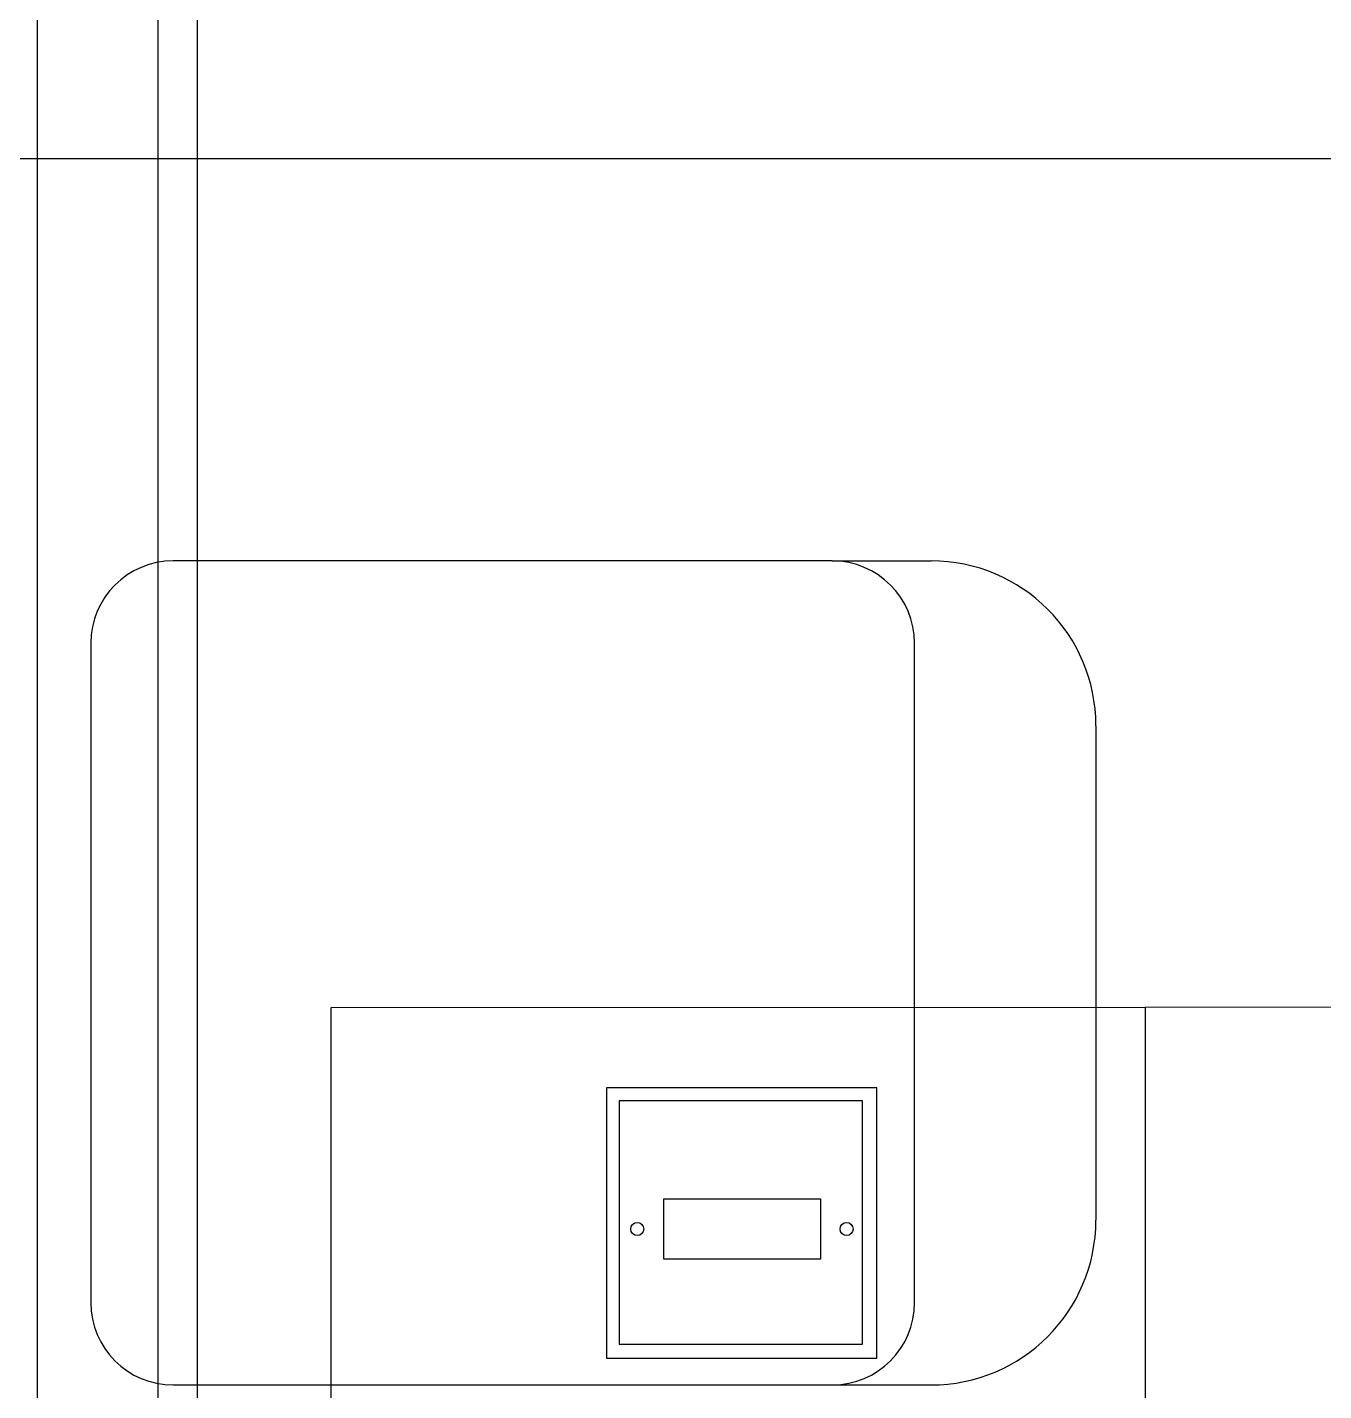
# Model space of a CAD drawing. Header units: inches. Extents: x 567429 to 582707, y 126347 to 133675.
# Drawn here: x 581745.1 to 581823.8, y 131507 to 131589.8 of the extents above; entities that cross this region are included whole.
import ezdxf

# ---------------------------------------------------------------- set-up
doc = ezdxf.new("R2010")
doc.units = ezdxf.units.IN
doc.header["$MEASUREMENT"] = 0
for name, color, linetype in [('BORD', 3, 'Continuous'), ('mobl', 11, 'Continuous'), ('NURSE CALL WIRE', 4, 'Continuous'), ('SOCKET WIRE', 4, 'Continuous'), ('TEL WIRE', 4, 'Continuous'), ('wall kanaf', 4, 'Continuous')]:
    doc.layers.add(name, color=color, linetype=linetype)
doc.linetypes.add('ZIGZAG', pattern='A,0.0001,-0.2,[131,ltypeshp.shx,S=0.2,R=0,X=-0.2,Y=0],-0.4,[131,ltypeshp.shx,S=0.2,R=180,X=0.2,Y=0],-0.2', length=0.8001)

# ---------------------------------------------------------------- blocks, each defined once
blk = doc.blocks.new('BOARD1')
at = {"layer": 'BORD', "color": 4}
for p, q in [((-77.345, 2.639), (98.928, 2.639)), ((-77.345, -51.778), (-77.345, 2.639)), ((98.928, -51.778), (-77.345, -51.778))]:
    blk.add_line(p, q, dxfattribs=at)
at = {"layer": 'BORD'}
for p, q in [((-71.965, -15.31), (-71.965, -33.374)), ((-53.901, -15.31), (-71.965, -15.31)), ((-53.901, -33.374), (-53.901, -15.31)), ((-71.09, -16.271), (-71.09, -32.529)), ((-54.833, -16.271), (-71.09, -16.271)), ((-54.833, -32.529), (-54.833, -16.271)), ((-71.09, -32.529), (-54.833, -32.529)), ((-71.965, -33.374), (-53.901, -33.374))]:
    blk.add_line(p, q, dxfattribs=at)
at = {"layer": 'BORD', "color": 30}
for p, q in [((-64.555, -29.537), (-64.555, -19.07)), ((-64.555, -19.07), (-60.509, -19.07)), ((-60.509, -19.07), (-60.509, -29.537)), ((-60.509, -29.537), (-64.555, -29.537))]:
    blk.add_line(p, q, dxfattribs=at)
for centre in [(-62.528, -17.325), (-62.528, -31.322)]:
    blk.add_circle(centre, 0.437, dxfattribs=at)

msp = doc.modelspace()

# ---------------------------------------------------------------- linework, layer by layer
at = {"layer": 'mobl', "color": 15, "linetype": 'ZIGZAG', "ltscale": 20}
msp.add_line((581604.227, 131581.789), (581857.486, 131581.789), dxfattribs=at)
at = {"layer": 'mobl', "color": 15}
for p, q in [((581793.995, 131557.375), (581753.995, 131557.375)), ((581793.995, 131557.375), (581799.995, 131557.375)), ((581748.995, 131552.375), (581748.995, 131512.375)), ((581798.995, 131512.375), (581798.995, 131552.375)), ((581809.995, 131547.375), (581809.995, 131517.375)), ((581753.995, 131507.375), (581793.995, 131507.375)), ((581793.995, 131507.375), (581799.995, 131507.375))]:
    msp.add_line(p, q, dxfattribs=at)
for centre, radius, start, end in [((581753.995, 131552.375), 5, 90, 180), ((581793.995, 131552.375), 5, 0, 90), ((581799.995, 131547.375), 10, 0, 90), ((581799.995, 131517.375), 10, 270, 0), ((581753.995, 131512.375), 5, 180, 270), ((581793.995, 131512.375), 5, 270, 0)]:
    msp.add_arc(centre, radius, start, end, dxfattribs=at)
at = {"layer": 'NURSE CALL WIRE'}
msp.add_line((581753.088, 131384.935), (581753.088, 131613.261), dxfattribs=at)
at = {"layer": 'SOCKET WIRE'}
msp.add_line((581755.467, 131384.683), (581755.467, 131618.224), dxfattribs=at)
at = {"layer": 'TEL WIRE'}
msp.add_line((581745.757, 131381.136), (581745.757, 131618.224), dxfattribs=at)
at = {"layer": 'wall kanaf', "color": 15, "lineweight": 20, "ltscale": 0.1}
for p, q in [((581812.986, 131530.289), (581812.986, 131335.289)), ((581862.486, 131530.289), (581812.986, 131530.289))]:
    msp.add_line(p, q, dxfattribs=at)

# ---------------------------------------------------------------- block references
at = {"layer": 'BORD', "ltscale": 5, "xscale": 0.9077507259660533, "yscale": 0.9077507259660533, "zscale": 0.9077507259660533, "rotation": 270.0028855839087}
msp.add_blockref('BOARD1', (581810.594, 131460.079), dxfattribs=at)

doc.saveas('drawing.dxf')
